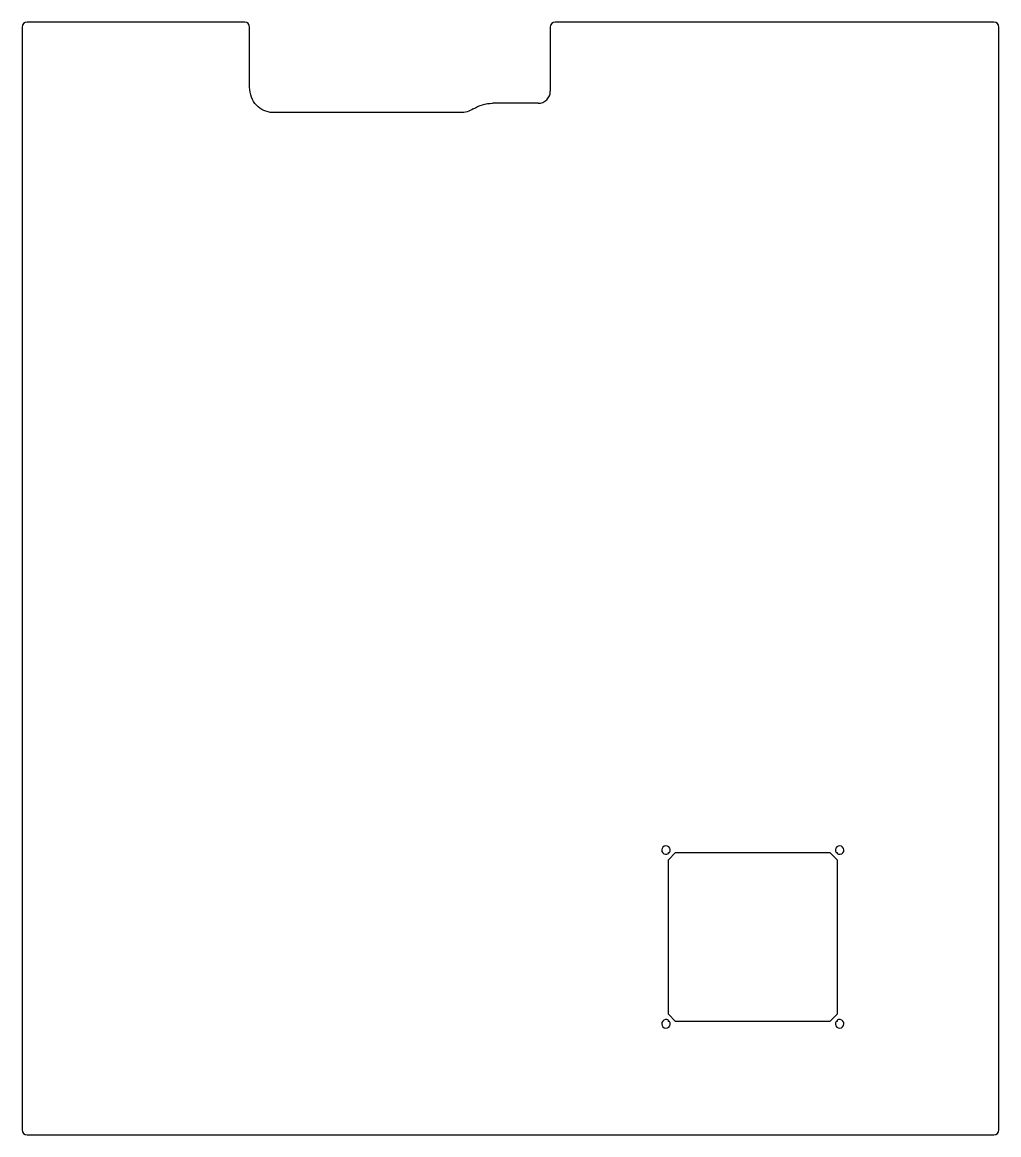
# Model space of a CAD drawing. Header units: millimetres. Extents: x -162 to 242, y 14 to 476.
import ezdxf

# ---------------------------------------------------------------- set-up
doc = ezdxf.new("R2010")
doc.units = ezdxf.units.MM
doc.layers.get('0').update_dxf_attribs({"linetype": 'CONTINUOUS'})

msp = doc.modelspace()

# ---------------------------------------------------------------- linework, layer by layer
for p, q in [((-70.18, 475.6), (-160.5, 475.6)), ((240.5, 475.6), (58.5, 475.6)), ((-162.5, 473.6), (-162.5, 16.4)), ((-68.18, 448.62), (-68.18, 473.6)), ((56.5, 473.6), (56.5, 447)), ((242.5, 16.4), (242.5, 473.6)), ((19.3, 438.14), (-58.29, 438.14)), ((51.5, 442), (32.56, 442)), ((-160.5, 14.4), (240.5, 14.4))]:
    msp.add_line(p, q)
for points in [[(105.94, 131.4, 11.260162), (105.5, 130.96), (105.5, 131.4)], [(175.5, 130.96, 11.260162), (175.06, 131.4), (175.5, 131.4)], [(105.5, 61.84, 11.260162), (105.94, 61.4), (105.5, 61.4)], [(175.06, 61.4, 11.260162), (175.5, 61.84), (175.5, 61.4)]]:
    msp.add_lwpolyline(points, format="xyb", close=True)
msp.add_lwpolyline([(172.5, 61.4), (108.5, 61.4), (105.5, 64.4), (105.5, 128.4), (108.5, 131.4), (172.5, 131.4), (175.5, 128.4), (175.5, 64.4)], close=True)
for centre, radius, start, end in [((-160.5, 473.6), 2, 90, 180), ((-70.18, 473.6), 2, 0, 90), ((58.5, 473.6), 2, 90, 180), ((240.5, 473.6), 2, 0, 90), ((51.5, 447), 5, -90, 0), ((-160.5, 16.4), 2, 180, 270), ((240.5, 16.4), 2, 270, 360)]:
    msp.add_arc(centre, radius, start, end)
for points, knots in [([(-58.29, 438.14), (-58.43, 438.14), (-58.57, 438.15), (-58.71, 438.15), (-61.22, 438.25), (-63.62, 439.35), (-65.34, 441.18), (-67.15, 443.1), (-68.18, 445.82), (-68.18, 448.62)], [-0.42361, -0.42361, -0.42361, -0.42361, -0.385177, -0.385177, -0.385177, 0.320472, 0.320472, 0.320472, 1.064555, 1.064555, 1.064555, 1.064555]), ([(24.5, 439.65), (25.7, 440.41), (27, 441), (29.73, 441.8), (31.14, 442), (32.56, 442)], [0, 0, 0, 0, 0.4265546, 0.4265546, 0.8531093, 0.8531093, 0.8531093, 0.8531093])]:
    msp.add_open_spline(points, degree=3, knots=knots)
msp.add_open_spline([(24.5, 439.65), (22.96, 438.67), (21.15, 438.14), (19.3, 438.14)], degree=3)

doc.saveas('drawing.dxf')
